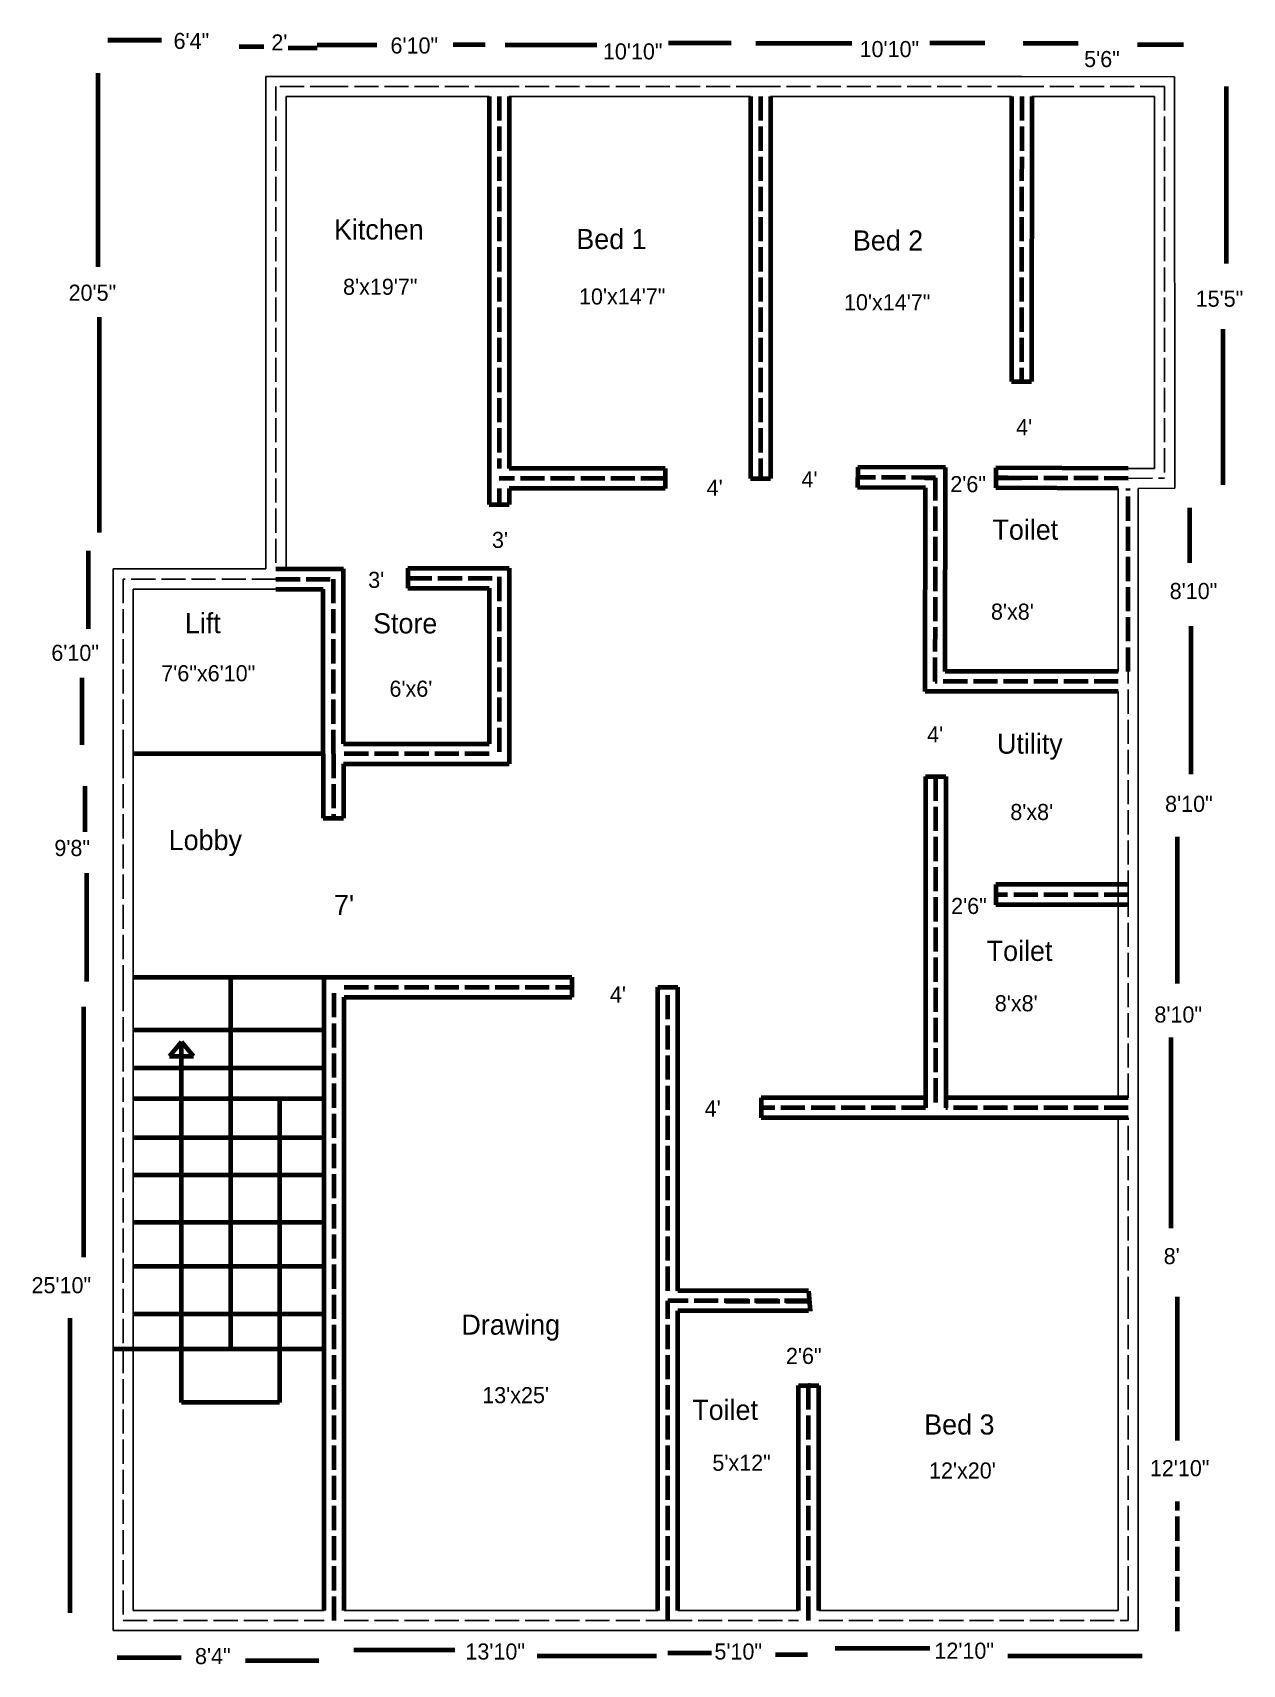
# Model space of a CAD drawing. Header units: inches. Extents: x 171 to 773, y -723 to 89.
import ezdxf

# ---------------------------------------------------------------- set-up
doc = ezdxf.new("R2010")
doc.units = ezdxf.units.IN
doc.header["$MEASUREMENT"] = 0
doc.linetypes.add('ACAD_ISO02W100', pattern=[15, 12, -3])
doc.layers.add('Layer1', color=7, linetype='ACAD_ISO02W100')
doc.layers.add('Layer3', color=7, linetype='ACAD_ISO02W100')

msp = doc.modelspace()

# ---------------------------------------------------------------- linework, layer by layer
for p, q in [((287.1, 67.03), (287.1, -177.97)), ((321.1, 67.03), (287.1, 67.03)), ((403.1, 67.03), (321.1, 67.03)), ((533.1, 67.03), (403.1, 67.03)), ((663.1, 67.03), (533.1, 67.03)), ((739.08, 66.85), (663.1, 67.03)), ((739.08, 66.85), (739.27, -137.86)), ((321.1, 57.03), (297.1, 57.03)), ((297.1, 57.03), (297.1, 57.03)), ((297.1, 57.03), (297.1, -177.97)), ((398.1, 57.03), (321.1, 57.03)), ((321.1, 57.03), (321.1, 57.03)), ((403.1, 57.03), (403.1, 57.03)), ((528.1, 57.03), (408.1, 57.03)), ((533.1, 57.03), (533.1, 57.03)), ((658.1, 57.03), (538.1, 57.03)), ((663.1, 57.03), (663.1, 57.03)), ((729.1, 57.03), (668.1, 57.03)), ((729.1, 57.03), (729.1, -127.97)), ((711.1, -127.97), (711.1, -127.97)), ((711.1, -127.97), (729.1, -127.97)), ((729.1, -127.97), (729.1, -127.97)), ((711.1, -228.97), (711.1, -137.92)), ((721.1, -137.92), (739.27, -137.86)), ((721.1, -233.97), (721.1, -137.92)), ((287.1, -177.97), (211.1, -177.97)), ((211.1, -177.97), (211.1, -269.97)), ((297.1, -187.97), (221.1, -187.97)), ((221.1, -187.97), (221.1, -187.97)), ((221.1, -187.97), (221.1, -269.97)), ((297.1, -187.97), (297.1, -187.97)), ((711.1, -233.97), (711.1, -233.97)), ((721.1, -339.97), (721.1, -233.97)), ((711.1, -339.97), (711.1, -238.97)), ((211.1, -269.97), (211.1, -385.97)), ((221.1, -269.97), (221.1, -269.97)), ((221.1, -269.97), (221.1, -385.97)), ((221.1, -269.97), (221.1, -385.97)), ((711.1, -440.97), (711.1, -339.97)), ((711.1, -339.97), (711.1, -339.97)), ((721.1, -445.97), (721.1, -339.97)), ((211.1, -385.97), (211.1, -705.97)), ((221.1, -385.97), (221.1, -385.97)), ((221.1, -385.97), (221.1, -695.97)), ((711.1, -445.97), (711.1, -445.97)), ((721.1, -541.97), (721.1, -445.97)), ((711.1, -541.97), (711.1, -450.97)), ((711.1, -695.97), (711.1, -541.97)), ((711.1, -541.97), (711.1, -541.97)), ((721.1, -705.97), (721.1, -541.97)), ((221.1, -695.97), (316.1, -695.97)), ((321.1, -695.97), (321.1, -695.97)), ((326.1, -695.97), (482.1, -695.97)), ((487.1, -695.97), (487.1, -695.97)), ((492.1, -695.97), (552.1, -695.97)), ((557.1, -695.97), (557.1, -695.97)), ((562.1, -695.97), (711.1, -695.97)), ((211.1, -705.97), (321.1, -705.97)), ((321.1, -705.97), (487.1, -705.97)), ((487.1, -705.97), (557.1, -705.97)), ((557.1, -705.97), (721.1, -705.97))]:
    msp.add_line(p, q)
at = {"linetype": 'Continuous', "lineweight": 100}
for p, q in [((398.1, 57.03), (398.1, -145.92)), ((408.1, 57.03), (408.1, -127.94)), ((528.1, 57.03), (528.1, -132.94)), ((538.1, 57.03), (538.1, -132.94)), ((658.1, 57.04), (658, -84.66)), ((668.1, 57.03), (668, -84.67)), ((658, -84.66), (668, -84.67)), ((485.69, -127.94), (408.1, -127.94)), ((485.69, -127.94), (485.69, -137.94)), ((581.52, -127.42), (581.49, -137.42)), ((625.25, -127.57), (581.52, -127.42)), ((625.1, -228.97), (625.25, -127.54)), ((650.3, -127.69), (650.26, -137.69)), ((716.11, -127.94), (650.3, -127.69)), ((485.69, -137.94), (408.1, -137.94)), ((408.1, -137.94), (408.1, -145.92)), ((528.1, -132.94), (538.1, -132.94)), ((533.69, -132.94), (533.1, -132.94)), ((615.27, -137.55), (581.49, -137.42)), ((615.13, -238.97), (615.27, -137.55)), ((615.28, -132.67), (615.28, -132.66)), ((620.1, -137.97), (620.1, -137.97)), ((711.1, -137.92), (650.26, -137.69)), ((398.1, -145.92), (408.1, -145.92)), ((292.1, -177.97), (325.65, -177.97)), ((325.65, -264.97), (325.65, -177.97)), ((357.68, -177.6), (408.1, -177.6)), ((357.68, -177.6), (357.68, -187.6)), ((408.1, -177.6), (408.1, -274.97)), ((398.1, -181.92), (398.1, -182.6)), ((292.1, -187.97), (315.65, -187.97)), ((315.65, -269.97), (315.65, -187.97)), ((357.68, -187.6), (398.1, -187.6)), ((398.1, -187.6), (398.1, -264.97)), ((620.1, -228.97), (620.1, -228.97)), ((620.1, -233.97), (620.1, -233.97)), ((625.09, -233.97), (625.09, -233.97)), ((711.1, -228.97), (625.1, -228.97)), ((711.1, -238.97), (615.13, -238.97)), ((325.65, -264.97), (398.1, -264.97)), ((315.65, -269.97), (315.65, -301.86)), ((325.65, -274.97), (325.65, -301.86)), ((325.65, -274.97), (408.1, -274.97)), ((615.28, -281.26), (615.28, -445.97)), ((615.28, -281.26), (625.28, -281.26)), ((625.28, -281.26), (625.28, -445.97)), ((315.65, -301.86), (325.65, -301.86)), ((620.28, -339.97), (620.28, -339.97)), ((716.1, -334.97), (650.28, -334.97)), ((650.28, -334.97), (650.28, -344.97)), ((716.1, -344.97), (650.28, -344.97)), ((221.1, -380.97), (316.1, -380.97)), ((316.1, -695.97), (316.1, -380.97)), ((316.1, -380.97), (439.24, -380.97)), ((439.24, -380.97), (439.24, -390.97)), ((482.1, -695.97), (482.1, -385.97)), ((482.1, -385.97), (492.1, -385.97)), ((492.1, -536.97), (492.1, -385.97)), ((326.1, -695.97), (326.1, -390.97)), ((326.1, -390.97), (439.24, -390.97)), ((533.47, -440.97), (533.47, -450.97)), ((615.28, -440.97), (533.47, -440.97)), ((716.1, -440.97), (625.28, -440.97)), ((716.1, -450.97), (533.47, -450.97)), ((557.1, -536.97), (492.1, -536.97)), ((557.1, -536.97), (557.78, -547.14)), ((557.1, -542.14), (557.1, -541.97)), ((492.1, -695.97), (492.1, -546.97)), ((557.1, -546.97), (492.1, -546.97)), ((552.1, -695.97), (552.1, -584.14)), ((552.1, -584.14), (562.1, -584.14)), ((562.1, -695.97), (562.1, -584.14))]:
    msp.add_line(p, q, dxfattribs=at)
for points in [[(485.69, -132.42), (485.69, -132.94)], [(533.69, -132.94), (533.69, -132.42), (533.1, -132.42)], [(533.69, -132.42), (533.5, -132.42), (533.5, -132.94)], [(581.5, -132.94), (581.5, -132.42)], [(614.96, -132.55), (614.96, -132.67), (620.28, -132.67)], [(650.28, -132.67), (662.96, -132.67)], [(403.31, -145.92), (403.1, -145.92)], [(557.78, -584.14), (557.1, -584.14)]]:
    msp.add_lwpolyline(points, dxfattribs=at)
at = {"layer": 'Layer1'}
for p, q in [((292.1, 62.03), (292.1, -177.97)), ((321.1, 62.03), (292.1, 62.03)), ((403.1, 62.03), (321.1, 62.03)), ((533.1, 62.03), (403.1, 62.03)), ((663.1, 62.03), (533.1, 62.03)), ((734.08, 62.03), (663.1, 62.03)), ((734.08, 62.03), (734.1, -132.86)), ((716.1, -132.94), (734.1, -132.86)), ((292.1, -182.97), (216.1, -182.97)), ((216.1, -182.97), (216.1, -269.97)), ((716.1, -233.97), (716.1, -228.97)), ((716.1, -339.97), (716.1, -233.97)), ((216.1, -269.97), (216.1, -385.97)), ((716.1, -440.97), (716.1, -339.97)), ((216.1, -385.97), (216.1, -700.97)), ((716.1, -541.97), (716.1, -450.97)), ((716.1, -700.97), (716.1, -541.97)), ((216.1, -700.97), (316.1, -700.97)), ((326.1, -700.97), (487.1, -700.97)), ((487.1, -700.97), (552.1, -700.97)), ((562.1, -700.97), (716.1, -700.97))]:
    msp.add_line(p, q, dxfattribs=at)
at = {"layer": 'Layer1', "linetype": 'Continuous', "lineweight": 100}
for p, q in [((269.46, -380.97), (269.46, -565.86)), ((221.1, -407.26), (316.1, -407.26)), ((245.13, -413.24), (239.18, -420.26)), ((245.13, -592.53), (245.13, -413.24)), ((251.08, -420.26), (245.13, -413.24)), ((239.18, -420.26), (251.08, -420.26)), ((251.08, -420.26), (251.08, -420.26)), ((316.1, -426.21), (221.1, -426.21)), ((221.1, -441.36), (316.1, -441.36)), ((293.79, -441.36), (293.79, -592.53)), ((316.1, -460.85), (221.1, -460.85)), ((221.1, -479.25), (316.1, -479.25)), ((316.1, -503.07), (221.1, -503.07)), ((221.1, -524.72), (316.1, -524.72)), ((316.1, -548.54), (221.1, -548.54)), ((211.1, -565.86), (316.1, -565.86)), ((293.79, -592.53), (245.13, -592.53))]:
    msp.add_line(p, q, dxfattribs=at)
at = {"layer": 'Layer3', "linetype": 'Continuous', "lineweight": 100}
for p, q in [((208.52, 84.98), (235.12, 84.98)), ((235.12, 84.98), (208.52, 84.98)), ((273.88, 81.94), (286.04, 81.94)), ((298.2, 81.18), (312.64, 81.18)), ((312.64, 82.7), (342.28, 82.7)), ((396.24, 82.7), (380.28, 82.7)), ((406.12, 82.7), (451.72, 82.7)), ((518.6, 83.46), (487.44, 83.46)), ((530.76, 83.46), (578.64, 83.46)), ((644.76, 83.46), (617.4, 83.46)), ((663.76, 83.46), (691.12, 83.46)), ((743.56, 82.7), (720.76, 82.7)), ((203.45, 68.68), (203.45, -27.73)), ((764.86, 61.97), (764.86, -26.09)), ((204.21, -52.78), (204.21, -159.82)), ((763.34, -136.17), (763.34, -58.73)), ((746.62, -147.55), (746.62, -174.88)), ((198.61, -169.04), (198.61, -207.76)), ((747.4, -280.08), (747.4, -206.44)), ((195.57, -232.05), (195.57, -265.45)), ((315.65, -269.97), (221.1, -269.97)), ((197.09, -285.95), (197.09, -308.72)), ((740.56, -384.08), (740.56, -311.21)), ((197.85, -329.22), (197.85, -383.12)), ((196.33, -395.76), (196.33, -520.26)), ((737.52, -505.88), (737.52, -410.99)), ((740.56, -611.4), (740.56, -540.04)), ((189.49, -550.62), (189.49, -697.14)), ((740.56, -611.4), (740.56, -611.4)), ((213.08, -719.35), (245, -719.35)), ((276.92, -720.86), (313.4, -720.86)), ((330.88, -715.55), (381.04, -715.55)), ((422.08, -718.59), (481.36, -718.59)), ((487.1, -717.07), (508.72, -717.07)), ((540.64, -717.83), (556.6, -717.83)), ((570.28, -714.79), (617.4, -714.79)), ((656.16, -718.59), (723.04, -718.59))]:
    msp.add_line(p, q, dxfattribs=at)
at = {"layer": 'Layer3', "linetype": 'ACAD_ISO02W100', "lineweight": 100}
for p, q in [((403.1, 57.03), (403.1, -127.94)), ((533.1, 57.03), (533.1, -132.94)), ((663.1, 57.03), (663, -84.67)), ((485.69, -132.94), (403.1, -132.94)), ((403.1, -137.94), (403.1, -145.92)), ((620.28, -132.57), (581.5, -132.42)), ((620.1, -233.97), (620.28, -132.67)), ((716.1, -132.94), (650.28, -132.69)), ((716.1, -228.97), (716.08, -137.94)), ((292.1, -182.97), (320.65, -182.97)), ((320.65, -269.97), (320.65, -182.97)), ((357.68, -182.6), (401.49, -182.6)), ((403.1, -181.92), (403.1, -269.97)), ((711.1, -233.97), (620.1, -233.97)), ((320.65, -269.97), (320.65, -301.86)), ((398.1, -269.97), (325.65, -269.97)), ((620.28, -281.26), (620.28, -445.97)), ((716.1, -339.97), (650.28, -339.97)), ((321.1, -700.97), (321.1, -385.97)), ((326.1, -385.97), (439.24, -385.97)), ((487.1, -536.97), (487.1, -385.97)), ((615.28, -445.97), (533.47, -445.97)), ((716.1, -445.97), (625.28, -445.97)), ((487.1, -700.97), (487.1, -541.97)), ((557.1, -541.97), (487.1, -541.97)), ((557.1, -700.97), (557.1, -584.14)), ((740.56, -706.29), (740.56, -641.77))]:
    msp.add_line(p, q, dxfattribs=at)
msp.add_lwpolyline([(515.78, -542.14), (557.78, -542.14)], dxfattribs=at)

# ---------------------------------------------------------------- texts
at = {"layer": 'Layer1', "lineweight": 100, "char_height": 10, "attachment_point": 1}
for s, insert in [('Kitchen', (320.96, -4.14)), ('Bed 1', (441.53, -8.87)), ('Bed 2', (579.11, -9.59)), ('Store', (340.42, -200.02)), ('Lobby', (238.75, -307.8))]:
    msp.add_mtext(s, dxfattribs=dict(at, insert=insert))
at = {"layer": 'Layer1', "linetype": 'Continuous', "lineweight": 100, "char_height": 10, "attachment_point": 1}
for s, insert in [('Toilet', (648.56, -153.42)), ('Utility', (650.82, -259.87)), ('Toilet', (645.68, -362.93)), ('Drawing', (384.37, -548.82)), ('Toilet', (499.21, -591.22)), ('Bed 3', (614.6, -598.49))]:
    msp.add_mtext(s, dxfattribs=dict(at, insert=insert))
at = {"layer": 'Layer1', "lineweight": 100, "insert": (246.8, -199.92), "char_height": 10, "width": 2.3019, "attachment_point": 1}
msp.add_mtext('Lift', dxfattribs=at)
at = {"layer": 'Layer3', "linetype": 'ACAD_ISO02W100', "lineweight": 100, "char_height": 8, "attachment_point": 1}
for s, insert in [('6\'4"', (241.16, 88.66)), ("2'", (289.8, 87.9)), ('6\'10"', (349.08, 86.38)), ('10\'10"', (454.76, 83.44)), ('10\'10"', (582.44, 84.6)), ('5\'6"', (694.16, 79.64)), ('8\'x19\'7"', (325.48, -33.62)), ('10\'x14\'7"', (442.87, -38.43)), ('15\'5"', (749.64, -39.55)), ('10\'x14\'7"', (574.69, -41.31)), ("4'", (660.32, -103.47)), ("4'", (553.52, -129.42)), ("4'", (506.37, -133.58)), ('2\'6"', (627.57, -131.78)), ("3'", (399.57, -159.52)), ("3'", (337.99, -179.4)), ('8\'10"', (736.71, -184.94)), ("8'x8'", (647.8, -195.2)), ('6\'10"', (180.35, -215.66)), ('7\'6"x6\'10"', (235.04, -225.84)), ("6'x6'", (348.58, -233.53)), ("4'", (616.06, -256.28)), ('8\'10"', (734.43, -290.81)), ("8'x8'", (657.42, -294.84)), ('9\'8"', (181.87, -312.75)), ('2\'6"', (627.98, -341.58)), ("4'", (458.25, -385.64)), ("8'x8'", (649.72, -389.98)), ('8\'10"', (729.11, -395.58)), ("4'", (505.39, -442.34)), ("8'", (733.72, -515.75)), ('25\'10"', (170.51, -530.2)), ('2\'6"', (545.81, -565.38)), ('5\'x12"', (509.22, -618.52)), ("12'x20'", (616.98, -622.36)), ('12\'10"', (726.86, -621.2)), ('13\'10"', (386.35, -712.4)), ('5\'10"', (510.23, -712.4)), ('12\'10"', (619.67, -711.99)), ('8\'4"', (251.83, -714.68))]:
    msp.add_mtext(s, dxfattribs=dict(at, insert=insert))
at = {"layer": 'Layer3', "linetype": 'Continuous', "lineweight": 100, "insert": (188.94, -36.58), "char_height": 8, "width": 0.76, "attachment_point": 1}
msp.add_mtext('20\'5"', dxfattribs=at)
at = {"layer": 'Layer3', "linetype": 'Continuous', "lineweight": 100, "insert": (320.99, -340.12), "char_height": 10, "attachment_point": 1}
msp.add_mtext("7'", dxfattribs=at)
at = {"layer": 'Layer3', "linetype": 'ACAD_ISO02W100', "lineweight": 100, "insert": (394.72, -584.88), "char_height": 8, "width": 0.9622, "attachment_point": 1}
msp.add_mtext("13'x25'", dxfattribs=at)

doc.saveas('drawing.dxf')
